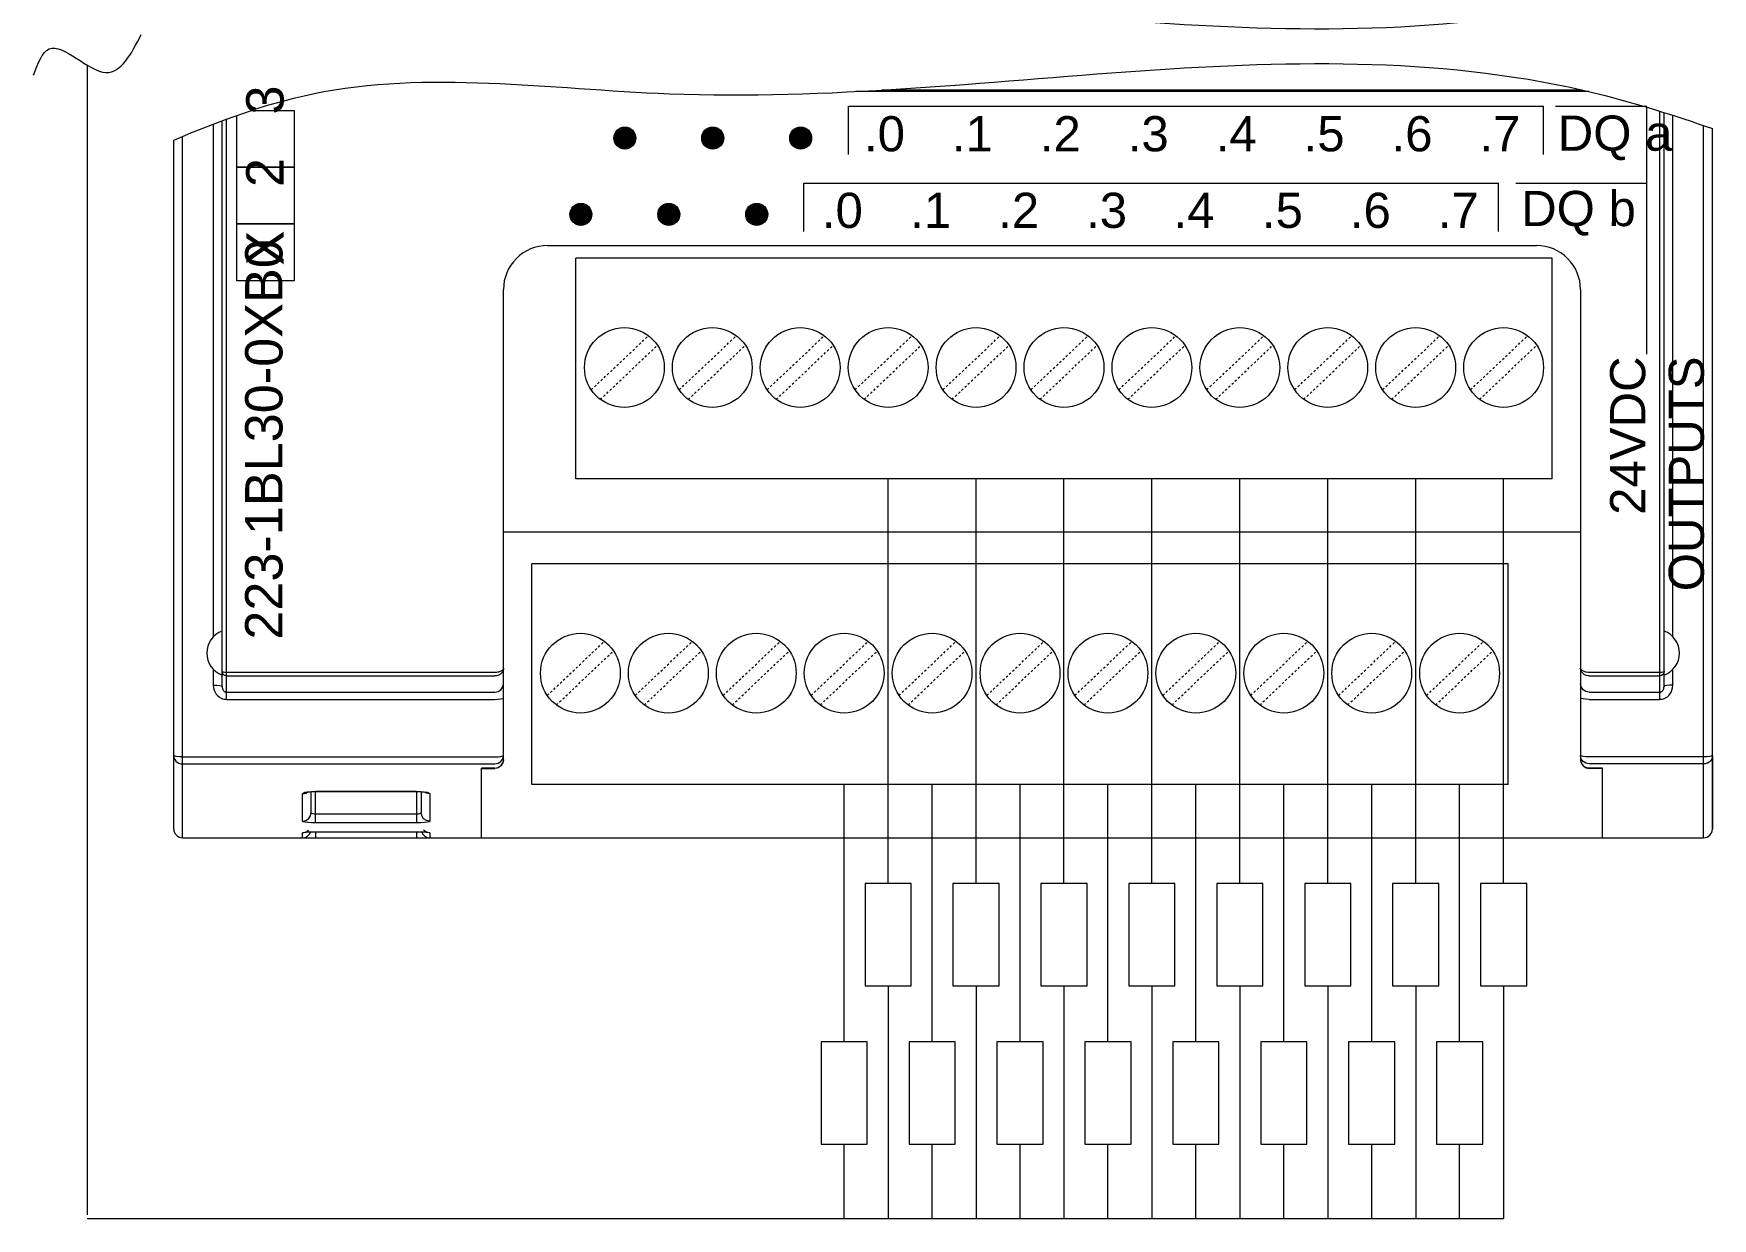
# Model space of a CAD drawing. Header units: inches. Extents: x 57 to 2760, y -193 to 2149.
# Drawn here: x 800 to 876.3, y 1370.9 to 1424.8 of the extents above; entities that cross this region are included whole.
import ezdxf

# ---------------------------------------------------------------- set-up
doc = ezdxf.new("R2010")
doc.units = ezdxf.units.IN
doc.header["$MEASUREMENT"] = 0
doc.linetypes.add('DOT', pattern=[0.2, 0.1, -0.1])
doc.layers.add('Wiring', color=7, linetype='Continuous')
doc.styles.get("Standard").update_dxf_attribs({"font": 'arial.ttf'})

msp = doc.modelspace()

# ---------------------------------------------------------------- linework, layer by layer
at = {"color": 7, "linetype": 'Continuous', "lineweight": 0}
for p, q in [((870.42533, 1422.22049), (838.54958, 1422.22049)), ((870.71503, 1422.1531), (837.3472, 1422.1531)), ((808.13549, 1420.67376), (808.13549, 1397.33185)), ((808.53549, 1395.09291), (808.53549, 1420.82448)), ((808.73549, 1394.5065), (808.73549, 1420.89816)), ((873.93549, 1394.5065), (873.93549, 1421.26233)), ((874.13549, 1395.09291), (874.13549, 1421.19967)), ((874.53549, 1397.33185), (874.53549, 1421.07228)), ((806.33549, 1388.60907), (806.33549, 1419.94956)), ((806.73549, 1388.20907), (806.73549, 1420.11598)), ((826.35943, 1420.01812), (826.87393, 1420.53262)), ((826.36196, 1420.06705), (826.825, 1420.53009)), ((826.36713, 1419.97941), (826.91264, 1420.52492)), ((826.37348, 1420.12498), (826.76707, 1420.51857)), ((826.37482, 1419.94071), (826.95134, 1420.51723)), ((826.38252, 1419.902), (826.99005, 1420.50953)), ((826.385, 1420.18291), (826.70914, 1420.50705)), ((826.39022, 1419.8633), (827.02875, 1420.50183)), ((826.40363, 1419.8303), (827.06175, 1420.48842)), ((826.41528, 1420.25959), (826.63246, 1420.47677)), ((826.42222, 1419.80248), (827.08957, 1420.46983)), ((826.4408, 1419.77467), (827.11738, 1420.45125)), ((826.45939, 1419.74685), (827.1452, 1420.43266)), ((826.47798, 1419.71903), (827.17302, 1420.41407)), ((826.49656, 1419.69122), (827.20083, 1420.39549)), ((826.52154, 1419.66979), (827.22226, 1420.37051)), ((826.54936, 1419.65121), (827.24084, 1420.34269)), ((826.57718, 1419.63262), (827.25943, 1420.31487)), ((826.605, 1419.61403), (827.27802, 1420.28705)), ((826.63281, 1419.59545), (827.2966, 1420.25924)), ((826.66063, 1419.57686), (827.31519, 1420.23142)), ((826.69783, 1419.56765), (827.3244, 1420.19422)), ((826.73653, 1419.55995), (827.3321, 1420.15552)), ((826.77524, 1419.55225), (827.3398, 1420.11681)), ((826.81394, 1419.54456), (827.34749, 1420.07811)), ((826.85265, 1419.53686), (827.35519, 1420.0394)), ((826.90899, 1419.5468), (827.34525, 1419.98306)), ((826.96692, 1419.55832), (827.33373, 1419.92513)), ((827.02485, 1419.56985), (827.3222, 1419.8672)), ((830.35943, 1420.01812), (830.87393, 1420.53262)), ((830.36196, 1420.06705), (830.825, 1420.53009)), ((830.36713, 1419.97941), (830.91264, 1420.52492)), ((830.37348, 1420.12498), (830.76707, 1420.51857)), ((830.37482, 1419.94071), (830.95134, 1420.51723)), ((830.38252, 1419.902), (830.99005, 1420.50953)), ((830.385, 1420.18291), (830.70914, 1420.50705)), ((830.39022, 1419.8633), (831.02875, 1420.50183)), ((830.40363, 1419.8303), (831.06175, 1420.48842)), ((830.41528, 1420.25959), (830.63246, 1420.47677)), ((830.42222, 1419.80248), (831.08957, 1420.46983)), ((830.4408, 1419.77467), (831.11738, 1420.45125)), ((830.45939, 1419.74685), (831.1452, 1420.43266)), ((830.47798, 1419.71903), (831.17302, 1420.41407)), ((830.49656, 1419.69122), (831.20083, 1420.39549)), ((830.52154, 1419.66979), (831.22226, 1420.37051)), ((830.54936, 1419.65121), (831.24084, 1420.34269)), ((830.57718, 1419.63262), (831.25943, 1420.31487)), ((830.605, 1419.61403), (831.27802, 1420.28705)), ((830.63281, 1419.59545), (831.2966, 1420.25924)), ((830.66063, 1419.57686), (831.31519, 1420.23142)), ((830.69783, 1419.56765), (831.3244, 1420.19422)), ((830.73653, 1419.55995), (831.3321, 1420.15552)), ((830.77524, 1419.55225), (831.3398, 1420.11681)), ((830.81394, 1419.54456), (831.34749, 1420.07811)), ((830.85265, 1419.53686), (831.35519, 1420.0394)), ((830.90899, 1419.5468), (831.34525, 1419.98306)), ((830.96692, 1419.55832), (831.33373, 1419.92513)), ((831.02485, 1419.56985), (831.3222, 1419.8672)), ((834.35943, 1420.01812), (834.87393, 1420.53262)), ((834.36196, 1420.06705), (834.825, 1420.53009)), ((834.36713, 1419.97941), (834.91264, 1420.52492)), ((834.37348, 1420.12498), (834.76707, 1420.51857)), ((834.37482, 1419.94071), (834.95134, 1420.51723)), ((834.38252, 1419.902), (834.99005, 1420.50953)), ((834.385, 1420.18291), (834.70914, 1420.50705)), ((834.39022, 1419.8633), (835.02875, 1420.50183)), ((834.40363, 1419.8303), (835.06175, 1420.48842)), ((834.41528, 1420.25959), (834.63246, 1420.47677)), ((834.42222, 1419.80248), (835.08957, 1420.46983)), ((834.4408, 1419.77467), (835.11738, 1420.45125)), ((834.45939, 1419.74685), (835.1452, 1420.43266)), ((834.47798, 1419.71903), (835.17302, 1420.41407)), ((834.49656, 1419.69122), (835.20083, 1420.39549)), ((834.52154, 1419.66979), (835.22226, 1420.37051)), ((834.54936, 1419.65121), (835.24084, 1420.34269)), ((834.57718, 1419.63262), (835.25943, 1420.31487)), ((834.605, 1419.61403), (835.27802, 1420.28705)), ((834.63281, 1419.59545), (835.2966, 1420.25924)), ((834.66063, 1419.57686), (835.31519, 1420.23142)), ((834.69783, 1419.56765), (835.3244, 1420.19422)), ((834.73653, 1419.55995), (835.3321, 1420.15552)), ((834.77524, 1419.55225), (835.3398, 1420.11681)), ((834.81394, 1419.54456), (835.34749, 1420.07811)), ((834.85265, 1419.53686), (835.35519, 1420.0394)), ((834.90899, 1419.5468), (835.34525, 1419.98306)), ((834.96692, 1419.55832), (835.33373, 1419.92513)), ((835.02485, 1419.56985), (835.3222, 1419.8672)), ((875.93549, 1388.20907), (875.93549, 1420.60749)), ((876.33549, 1388.60907), (876.33549, 1420.47019)), ((827.13313, 1419.63172), (827.26033, 1419.75892)), ((831.13313, 1419.63172), (831.26033, 1419.75892)), ((835.13313, 1419.63172), (835.26033, 1419.75892)), ((824.35943, 1416.54751), (824.87393, 1417.06201)), ((824.36196, 1416.59644), (824.825, 1417.05948)), ((824.36713, 1416.5088), (824.91264, 1417.05431)), ((824.37348, 1416.65437), (824.76707, 1417.04796)), ((824.37482, 1416.4701), (824.95134, 1417.04662)), ((824.38252, 1416.43139), (824.99005, 1417.03892)), ((824.385, 1416.7123), (824.70914, 1417.03644)), ((824.39022, 1416.39269), (825.02875, 1417.03122)), ((824.40363, 1416.35969), (825.06175, 1417.01781)), ((824.41528, 1416.78898), (824.63246, 1417.00616)), ((824.42222, 1416.33187), (825.08957, 1416.99922)), ((824.4408, 1416.30406), (825.11738, 1416.98064)), ((824.45939, 1416.27624), (825.1452, 1416.96205)), ((824.47798, 1416.24842), (825.17302, 1416.94346)), ((824.49656, 1416.22061), (825.20083, 1416.92488)), ((824.52154, 1416.19918), (825.22226, 1416.8999)), ((824.54936, 1416.1806), (825.24084, 1416.87208)), ((824.57718, 1416.16201), (825.25943, 1416.84426)), ((824.605, 1416.14342), (825.27802, 1416.81644)), ((828.35943, 1416.54751), (828.87393, 1417.06201)), ((828.36196, 1416.59644), (828.825, 1417.05948)), ((828.36713, 1416.5088), (828.91264, 1417.05431)), ((828.37348, 1416.65437), (828.76707, 1417.04796)), ((828.37482, 1416.4701), (828.95134, 1417.04662)), ((828.38252, 1416.43139), (828.99005, 1417.03892)), ((828.385, 1416.7123), (828.70914, 1417.03644)), ((828.39022, 1416.39269), (829.02875, 1417.03122)), ((828.40363, 1416.35969), (829.06175, 1417.01781)), ((828.41528, 1416.78898), (828.63246, 1417.00616)), ((828.42222, 1416.33187), (829.08957, 1416.99922)), ((828.4408, 1416.30406), (829.11738, 1416.98064)), ((828.45939, 1416.27624), (829.1452, 1416.96205)), ((828.47798, 1416.24842), (829.17302, 1416.94346)), ((828.49656, 1416.22061), (829.20083, 1416.92488)), ((828.52154, 1416.19918), (829.22226, 1416.8999)), ((828.54936, 1416.1806), (829.24084, 1416.87208)), ((828.57718, 1416.16201), (829.25943, 1416.84426)), ((828.605, 1416.14342), (829.27802, 1416.81644)), ((832.35943, 1416.54751), (832.87393, 1417.06201)), ((832.36196, 1416.59644), (832.825, 1417.05948)), ((832.36713, 1416.5088), (832.91264, 1417.05431)), ((832.37348, 1416.65437), (832.76707, 1417.04796)), ((832.37482, 1416.4701), (832.95134, 1417.04662)), ((832.38252, 1416.43139), (832.99005, 1417.03892)), ((832.385, 1416.7123), (832.70914, 1417.03644)), ((832.39022, 1416.39269), (833.02875, 1417.03122)), ((832.40363, 1416.35969), (833.06175, 1417.01781)), ((832.41528, 1416.78898), (832.63246, 1417.00616)), ((832.42222, 1416.33187), (833.08957, 1416.99922)), ((832.4408, 1416.30406), (833.11738, 1416.98064)), ((832.45939, 1416.27624), (833.1452, 1416.96205)), ((832.47798, 1416.24842), (833.17302, 1416.94346)), ((832.49656, 1416.22061), (833.20083, 1416.92488)), ((832.52154, 1416.19918), (833.22226, 1416.8999)), ((832.54936, 1416.1806), (833.24084, 1416.87208)), ((832.57718, 1416.16201), (833.25943, 1416.84426)), ((832.605, 1416.14342), (833.27802, 1416.81644)), ((824.63281, 1416.12484), (825.2966, 1416.78863)), ((824.66063, 1416.10625), (825.31519, 1416.76081)), ((824.69783, 1416.09704), (825.3244, 1416.72361)), ((824.73653, 1416.08934), (825.3321, 1416.68491)), ((824.77524, 1416.08165), (825.3398, 1416.6462)), ((824.81394, 1416.07395), (825.34749, 1416.6075)), ((824.85265, 1416.06625), (825.35519, 1416.56879)), ((824.90899, 1416.07619), (825.34525, 1416.51245)), ((824.96692, 1416.08771), (825.33373, 1416.45452)), ((825.02485, 1416.09924), (825.3222, 1416.39659)), ((825.13313, 1416.16111), (825.26033, 1416.28831)), ((828.63281, 1416.12484), (829.2966, 1416.78863)), ((828.66063, 1416.10625), (829.31519, 1416.76081)), ((828.69783, 1416.09704), (829.3244, 1416.72361)), ((828.73653, 1416.08934), (829.3321, 1416.68491)), ((828.77524, 1416.08165), (829.3398, 1416.6462)), ((828.81394, 1416.07395), (829.34749, 1416.6075)), ((828.85265, 1416.06625), (829.35519, 1416.56879)), ((828.90899, 1416.07619), (829.34525, 1416.51245)), ((828.96692, 1416.08771), (829.33373, 1416.45452)), ((829.02485, 1416.09924), (829.3222, 1416.39659)), ((829.13313, 1416.16111), (829.26033, 1416.28831)), ((832.63281, 1416.12484), (833.2966, 1416.78863)), ((832.66063, 1416.10625), (833.31519, 1416.76081)), ((832.69783, 1416.09704), (833.3244, 1416.72361)), ((832.73653, 1416.08934), (833.3321, 1416.68491)), ((832.77524, 1416.08165), (833.3398, 1416.6462)), ((832.81394, 1416.07395), (833.34749, 1416.6075)), ((832.85265, 1416.06625), (833.35519, 1416.56879)), ((832.90899, 1416.07619), (833.34525, 1416.51245)), ((832.96692, 1416.08771), (833.33373, 1416.45452)), ((833.02485, 1416.09924), (833.3222, 1416.39659)), ((833.13313, 1416.16111), (833.26033, 1416.28831)), ((823.33559, 1415.14707), (868.33549, 1415.14707)), ((869.04549, 1414.57107), (824.62549, 1414.57107)), ((824.62549, 1404.53907), (824.62549, 1414.57107)), ((869.04549, 1404.53907), (869.04549, 1414.57107)), ((821.33549, 1395.92407), (821.33549, 1413.14707)), ((821.33549, 1391.76271), (821.33549, 1413.14707)), ((870.33549, 1413.14707), (870.33549, 1391.76271)), ((869.04549, 1404.53907), (824.62549, 1404.53907)), ((870.33549, 1402.10434), (821.33549, 1402.10434)), ((867.04549, 1400.67107), (822.62549, 1400.67107)), ((822.62549, 1390.63907), (822.62549, 1400.67107)), ((867.04549, 1390.63907), (867.04549, 1400.67107)), ((808.13549, 1395.88629), (808.13549, 1395.15308)), ((808.73549, 1395.74624), (820.93549, 1395.74624)), ((808.73549, 1395.5734), (820.93549, 1395.5734)), ((870.73549, 1395.74624), (873.93549, 1395.74624)), ((870.73549, 1395.5734), (873.93549, 1395.5734)), ((874.53549, 1395.15308), (874.53549, 1395.88629)), ((808.73549, 1394.8314), (820.93549, 1394.8314)), ((870.73549, 1394.8314), (873.93549, 1394.8314)), ((808.73549, 1394.5065), (820.93549, 1394.5065)), ((870.73549, 1394.5065), (873.93549, 1394.5065)), ((806.73549, 1391.89065), (820.93549, 1391.89065)), ((821.30489, 1391.80905), (821.33549, 1391.95736)), ((870.3661, 1391.80905), (870.33549, 1391.95736)), ((875.93549, 1391.89065), (870.73549, 1391.89065)), ((876.33549, 1391.95736), (876.33549, 1388.60907)), ((806.73549, 1391.5708), (820.93549, 1391.5708)), ((820.93549, 1391.37538), (820.33549, 1391.37538)), ((820.33549, 1388.20907), (820.33549, 1391.37538)), ((820.33549, 1391.36271), (820.93549, 1391.36271)), ((821.0867, 1391.39239), (820.93549, 1391.36271)), ((820.93549, 1391.37538), (821.05113, 1391.39192)), ((821.05113, 1391.39192), (821.15838, 1391.44108)), ((821.15838, 1391.44108), (821.25151, 1391.52525)), ((870.58429, 1391.39239), (870.73549, 1391.36271)), ((875.93549, 1391.5708), (870.73549, 1391.5708)), ((871.33549, 1391.37538), (870.73549, 1391.37538)), ((871.33549, 1391.36271), (870.73549, 1391.36271)), ((871.33549, 1388.20907), (871.33549, 1391.37538)), ((812.18549, 1390.20497), (812.33857, 1390.23481)), ((812.18549, 1388.9621), (812.18549, 1390.20497)), ((812.33857, 1390.23481), (812.41677, 1390.28602)), ((812.58549, 1389.35908), (812.58549, 1390.31141)), ((812.60297, 1390.32312), (812.78549, 1390.32909)), ((812.78549, 1390.32909), (817.38549, 1390.32909)), ((812.78549, 1388.8896), (812.78549, 1390.32909)), ((812.78549, 1390.32061), (817.38549, 1390.32061)), ((817.38549, 1390.32909), (817.38549, 1388.8896)), ((817.58549, 1390.31142), (817.58549, 1389.35908)), ((817.83242, 1390.23481), (817.75397, 1390.28618)), ((817.98549, 1390.20497), (817.83242, 1390.23481)), ((817.98549, 1390.20497), (817.98549, 1388.9621)), ((867.04549, 1390.63907), (822.62549, 1390.63907)), ((817.38549, 1389.28688), (812.78548, 1389.28688)), ((817.38549, 1388.8896), (812.78549, 1388.8896)), ((806.73549, 1388.20907), (875.93549, 1388.20907)), ((812.18549, 1388.20907), (812.18549, 1388.44241)), ((812.73799, 1388.48422), (817.38549, 1388.48435)), ((812.78549, 1388.48546), (817.38549, 1388.48546)), ((812.78549, 1388.48546), (812.78549, 1388.20907)), ((817.38549, 1388.48546), (817.38549, 1388.20907)), ((817.98549, 1388.44241), (817.98549, 1388.20907))]:
    msp.add_line(p, q, dxfattribs=at)
at = {"lineweight": 0}
for p, q in [((837.03747, 1419.29705), (837.03747, 1421.49164)), ((837.03747, 1421.49164), (868.64483, 1421.49164)), ((868.64483, 1419.29705), (868.64483, 1421.49164)), ((873.34783, 1421.46624), (869.19507, 1421.46624)), ((873.34783, 1410.21459), (873.34783, 1421.46624)), ((835.00258, 1417.98418), (866.60994, 1417.98418)), ((835.00258, 1415.78959), (835.00258, 1417.98418)), ((866.60994, 1415.78959), (866.60994, 1417.98418)), ((873.34783, 1417.97115), (867.39553, 1417.97115))]:
    msp.add_line(p, q, dxfattribs=at)
at = {"linetype": 'DOT', "lineweight": 0}
for p, q in [((825.32964, 1408.58585), (827.92872, 1411.04789)), ((829.32964, 1408.58585), (831.92872, 1411.04789)), ((833.32964, 1408.58585), (835.92872, 1411.04789)), ((837.32964, 1408.58585), (839.92872, 1411.04789)), ((841.32964, 1408.58585), (843.92872, 1411.04789)), ((845.32964, 1408.58585), (847.92872, 1411.04789)), ((849.32964, 1408.58585), (851.92872, 1411.04789)), ((853.32964, 1408.58585), (855.92872, 1411.04789)), ((857.32964, 1408.58585), (859.92872, 1411.04789)), ((861.32964, 1408.58585), (863.92872, 1411.04789)), ((865.32964, 1408.58585), (867.92872, 1411.04789)), ((825.74227, 1408.15025), (828.34135, 1410.6123)), ((829.74227, 1408.15025), (832.34135, 1410.6123)), ((833.74227, 1408.15025), (836.34135, 1410.6123)), ((837.74227, 1408.15025), (840.34135, 1410.6123)), ((841.74227, 1408.15025), (844.34135, 1410.6123)), ((845.74227, 1408.15025), (848.34135, 1410.6123)), ((849.74227, 1408.15025), (852.34135, 1410.6123)), ((853.74227, 1408.15025), (856.34135, 1410.6123)), ((857.74227, 1408.15025), (860.34135, 1410.6123)), ((861.74227, 1408.15025), (864.34135, 1410.6123)), ((865.74227, 1408.15025), (868.34135, 1410.6123)), ((823.32964, 1394.68585), (825.92872, 1397.14789)), ((827.32964, 1394.68585), (829.92872, 1397.14789)), ((831.32964, 1394.68585), (833.92872, 1397.14789)), ((835.32964, 1394.68585), (837.92872, 1397.14789)), ((839.32964, 1394.68585), (841.92872, 1397.14789)), ((843.32964, 1394.68585), (845.92872, 1397.14789)), ((847.32964, 1394.68585), (849.92872, 1397.14789)), ((851.32964, 1394.68585), (853.92872, 1397.14789)), ((855.32964, 1394.68585), (857.92872, 1397.14789)), ((859.32964, 1394.68585), (861.92872, 1397.14789)), ((863.32964, 1394.68585), (865.92872, 1397.14789)), ((823.74227, 1394.25025), (826.34135, 1396.7123)), ((827.74227, 1394.25025), (830.34135, 1396.7123)), ((831.74227, 1394.25025), (834.34135, 1396.7123)), ((835.74227, 1394.25025), (838.34135, 1396.7123)), ((839.74227, 1394.25025), (842.34135, 1396.7123)), ((843.74227, 1394.25025), (846.34135, 1396.7123)), ((847.74227, 1394.25025), (850.34135, 1396.7123)), ((851.74227, 1394.25025), (854.34135, 1396.7123)), ((855.74227, 1394.25025), (858.34135, 1396.7123)), ((859.74227, 1394.25025), (862.34135, 1396.7123)), ((863.74227, 1394.25025), (866.34135, 1396.7123))]:
    msp.add_line(p, q, dxfattribs=at)
at = {"lineweight": 0}
msp.add_lwpolyline([(809.8893, 1421.29882), (811.81385, 1421.29882), (811.81385, 1418.71539), (809.20869, 1418.71539), (809.20869, 1421.06772)], dxfattribs=at)
for points in [[(809.20869, 1416.13196), (809.20869, 1418.71539), (811.81385, 1418.71539), (811.81385, 1416.13196)], [(809.20869, 1413.54853), (809.20869, 1416.13196), (811.81385, 1416.13196), (811.81385, 1413.54853)]]:
    msp.add_lwpolyline(points, close=True, dxfattribs=at)
at = {"color": 7, "linetype": 'Continuous', "lineweight": 0}
for points in [[(808.53549, 1395.76658), (808.55082, 1395.75877), (808.595, 1395.7521), (808.65992, 1395.74775), (808.73549, 1395.74624)], [(808.73549, 1395.5734), (808.65992, 1395.58772), (808.595, 1395.62909), (808.55082, 1395.6924), (808.53549, 1395.76658)], [(821.33549, 1395.92415), (821.33174, 1395.87616), (821.32221, 1395.83446), (821.30727, 1395.79468), (821.2867, 1395.75623), (821.26091, 1395.72016), (821.23066, 1395.6874), (821.19691, 1395.65865), (821.15952, 1395.63356), (821.11828, 1395.61215), (821.07415, 1395.59514), (821.02835, 1395.58298), (820.98214, 1395.57579), (820.93549, 1395.5734)], [(820.93549, 1395.74624), (820.98214, 1395.74745), (821.02836, 1395.7511), (821.07415, 1395.75727), (821.11829, 1395.7659), (821.15952, 1395.77676), (821.19691, 1395.78949), (821.23066, 1395.80407), (821.26091, 1395.82068), (821.2867, 1395.83898), (821.30727, 1395.85848), (821.32221, 1395.87864), (821.33174, 1395.89979), (821.33549, 1395.92407)], [(870.73548, 1395.5734), (870.67057, 1395.57804), (870.61313, 1395.59021), (870.56297, 1395.60769), (870.51956, 1395.62888), (870.48213, 1395.65272), (870.44976, 1395.67867), (870.42138, 1395.70696), (870.39639, 1395.73809), (870.37514, 1395.77185), (870.35818, 1395.80765), (870.34585, 1395.84481), (870.33825, 1395.88297), (870.33549, 1395.92413)], [(870.33549, 1395.9241), (870.33825, 1395.90324), (870.34585, 1395.88389), (870.35818, 1395.86505), (870.37514, 1395.8469), (870.39638, 1395.82978), (870.42137, 1395.81399), (870.44974, 1395.79965), (870.4821, 1395.78649), (870.51953, 1395.7744), (870.56292, 1395.76365), (870.61307, 1395.75478), (870.67051, 1395.7486), (870.7354, 1395.74624)], [(873.93549, 1395.74624), (874.01228, 1395.7478), (874.07755, 1395.75226), (874.12063, 1395.75888), (874.13549, 1395.76658)], [(874.13549, 1395.76658), (874.12027, 1395.69265), (874.07692, 1395.62998), (874.01203, 1395.5881), (873.93549, 1395.5734)], [(808.13549, 1395.15308), (808.28857, 1395.1485), (808.41834, 1395.13545), (808.50505, 1395.11593), (808.53549, 1395.09291)], [(808.13549, 1395.15308), (808.1466, 1395.02927), (808.1755, 1394.92102), (808.21689, 1394.82799), (808.2669, 1394.74934), (808.32213, 1394.68449), (808.37952, 1394.63264), (808.43706, 1394.59219), (808.49432, 1394.56106), (808.55206, 1394.53747), (808.61145, 1394.52048), (808.67278, 1394.51005), (808.73549, 1394.5065)], [(808.53549, 1395.09291), (808.5392, 1395.04285), (808.54883, 1394.99909), (808.56263, 1394.96147), (808.5793, 1394.92966), (808.59771, 1394.90342), (808.61684, 1394.88245), (808.63602, 1394.86608), (808.65511, 1394.85348), (808.67435, 1394.84394), (808.69415, 1394.83706), (808.71459, 1394.83284), (808.73549, 1394.8314)], [(820.93549, 1394.8314), (821.08857, 1394.86082), (821.21834, 1394.94457), (821.30505, 1395.06992), (821.33549, 1395.21778)], [(870.73549, 1394.8314), (870.58242, 1394.86082), (870.45265, 1394.94457), (870.36594, 1395.06992), (870.33549, 1395.21778)], [(873.93549, 1394.5065), (873.99048, 1394.50922), (874.04685, 1394.51774), (874.10482, 1394.53279), (874.16434, 1394.5554), (874.22506, 1394.58682), (874.28611, 1394.62843), (874.34594, 1394.68152), (874.40261, 1394.74735), (874.45353, 1394.82693), (874.49543, 1394.92083), (874.52445, 1395.02961), (874.53549, 1395.15308)], [(873.93549, 1394.8314), (873.95383, 1394.83251), (873.97262, 1394.83595), (873.99194, 1394.84205), (874.01178, 1394.8512), (874.03202, 1394.86391), (874.05237, 1394.88074), (874.07231, 1394.90222), (874.09119, 1394.92885), (874.10816, 1394.96103), (874.12213, 1394.999), (874.13181, 1395.04298), (874.13549, 1395.09291)], [(874.53549, 1395.15308), (874.38242, 1395.1485), (874.25265, 1395.13545), (874.16594, 1395.11593), (874.13549, 1395.09291)], [(820.93549, 1394.5065), (821.08857, 1394.51118), (821.21834, 1394.5245), (821.30505, 1394.54445), (821.33549, 1394.56797)], [(870.73549, 1394.5065), (870.58242, 1394.51118), (870.45265, 1394.5245), (870.36594, 1394.54445), (870.33549, 1394.56797)], [(806.73549, 1391.89065), (806.58215, 1391.89575), (806.45224, 1391.91026), (806.36561, 1391.93196), (806.33549, 1391.95736)], [(806.33549, 1391.95736), (806.34069, 1391.89528), (806.35778, 1391.83014), (806.38868, 1391.76477), (806.43456, 1391.7027), (806.49526, 1391.64828), (806.5685, 1391.6061), (806.65028, 1391.57967), (806.73549, 1391.5708)], [(820.93549, 1391.89065), (821.0876, 1391.89566), (821.21783, 1391.9101), (821.30489, 1391.93176), (821.33549, 1391.95736)], [(820.93549, 1391.5708), (821.0876, 1391.59984), (821.21783, 1391.68353), (821.30489, 1391.80905)], [(821.33549, 1391.76271), (821.3061, 1391.6122), (821.21905, 1391.48058), (821.0867, 1391.39239)], [(821.25151, 1391.52525), (821.31435, 1391.63846), (821.33549, 1391.76271)], [(870.73549, 1391.89065), (870.58339, 1391.89566), (870.45316, 1391.9101), (870.3661, 1391.93176), (870.33549, 1391.95736)], [(870.73549, 1391.37538), (870.61986, 1391.39192), (870.51261, 1391.44108), (870.41948, 1391.52525), (870.35664, 1391.63846), (870.33549, 1391.76271)], [(870.33549, 1391.76271), (870.36489, 1391.6122), (870.45194, 1391.48058), (870.58429, 1391.39239)], [(870.73549, 1391.5708), (870.58339, 1391.59984), (870.45316, 1391.68353), (870.3661, 1391.80905)], [(876.33549, 1391.95736), (876.33101, 1391.89967), (876.31582, 1391.8376), (876.28746, 1391.7737), (876.24405, 1391.71136), (876.18461, 1391.65491), (876.11041, 1391.60972), (876.02544, 1391.58071), (875.93549, 1391.5708)], [(876.33549, 1391.95736), (876.30538, 1391.93196), (876.21875, 1391.91026), (876.08884, 1391.89575), (875.93549, 1391.89065)], [(812.18549, 1390.20497), (812.21598, 1390.2436), (812.30315, 1390.27832), (812.43699, 1390.30571), (812.60297, 1390.32312)], [(812.41418, 1390.28823), (812.40374, 1390.28305), (812.4071, 1390.28376), (812.45212, 1390.29428), (812.53027, 1390.30633), (812.6343, 1390.31589), (812.75658, 1390.32047), (812.78549, 1390.32065)], [(817.38549, 1390.32909), (817.56882, 1390.32307), (817.73477, 1390.3056)], [(817.38549, 1390.32062), (817.52135, 1390.31683), (817.62861, 1390.30777), (817.71099, 1390.29576), (817.76071, 1390.28468), (817.77008, 1390.2818)], [(817.73477, 1390.3056), (817.86836, 1390.27817), (817.95529, 1390.24343), (817.98549, 1390.20497)], [(812.18549, 1388.9621), (812.33857, 1388.99232), (812.46834, 1389.07837), (812.55505, 1389.20717), (812.58549, 1389.35909)], [(812.78548, 1389.28688), (812.72394, 1389.29031), (812.66841, 1389.30028), (812.62405, 1389.31603), (812.5954, 1389.33625), (812.58549, 1389.35908)], [(817.58549, 1389.35908), (817.57553, 1389.33616), (817.54684, 1389.31596), (817.50244, 1389.30022), (817.44687, 1389.29028), (817.38549, 1389.28688)], [(817.98549, 1388.9621), (817.83242, 1388.99232), (817.70265, 1389.07837), (817.61594, 1389.20717), (817.58549, 1389.35909)], [(812.78549, 1388.8896), (812.60052, 1388.89305), (812.43401, 1388.90306), (812.30107, 1388.91888), (812.21522, 1388.93917), (812.18549, 1388.9621)], [(812.18549, 1388.44241), (812.33857, 1388.47278), (812.46834, 1388.55929)], [(817.98549, 1388.9621), (817.95548, 1388.93907), (817.86938, 1388.91879), (817.73621, 1388.903), (817.56962, 1388.89302), (817.38549, 1388.8896)], [(817.98549, 1388.44241), (817.83242, 1388.47278), (817.70265, 1388.55929)], [(812.18549, 1388.44241), (812.21534, 1388.45542), (812.30112, 1388.46737), (812.43414, 1388.47702)], [(812.29763, 1388.46302), (812.29909, 1388.46326), (812.31911, 1388.466), (812.35712, 1388.46983), (812.41116, 1388.47393), (812.47757, 1388.47765), (812.55547, 1388.48076), (812.6428, 1388.48302), (812.73799, 1388.48422)], [(812.43414, 1388.47702), (812.60093, 1388.48329), (812.78549, 1388.48546)], [(817.38549, 1388.48546), (817.57092, 1388.48327), (817.73763, 1388.47698)], [(817.38549, 1388.48436), (817.46904, 1388.48391), (817.57955, 1388.48183), (817.67685, 1388.47842), (817.75757, 1388.47406), (817.81953, 1388.46935), (817.85963, 1388.46503), (817.87048, 1388.4635)], [(817.73763, 1388.47698), (817.87043, 1388.46731), (817.95594, 1388.45536), (817.98549, 1388.44241)]]:
    msp.add_lwpolyline(points, dxfattribs=at)
for centre, radius in [((826.85583, 1420.03622), 0.5), ((830.85583, 1420.03622), 0.5), ((834.85583, 1420.03622), 0.5), ((824.85583, 1416.56562), 0.5), ((828.85583, 1416.56562), 0.5), ((832.85583, 1416.56562), 0.5), ((826.83549, 1409.59907), 1.815), ((830.83549, 1409.59907), 1.815), ((834.83549, 1409.59907), 1.815), ((838.83549, 1409.59907), 1.815), ((842.83549, 1409.59907), 1.815), ((846.83549, 1409.59907), 1.815), ((850.83549, 1409.59907), 1.815), ((854.83549, 1409.59907), 1.815), ((858.83549, 1409.59907), 1.815), ((862.83549, 1409.59907), 1.815), ((866.83549, 1409.59907), 1.815), ((824.83549, 1395.69907), 1.815), ((828.83549, 1395.69907), 1.815), ((832.83549, 1395.69907), 1.815), ((836.83549, 1395.69907), 1.815), ((840.83549, 1395.69907), 1.815), ((844.83549, 1395.69907), 1.815), ((848.83549, 1395.69907), 1.815), ((852.83549, 1395.69907), 1.815), ((856.83549, 1395.69907), 1.815), ((860.83549, 1395.69907), 1.815), ((864.83549, 1395.69907), 1.815)]:
    msp.add_circle(centre, radius, dxfattribs=at)
for centre, radius, start, end in [((823.33549, 1413.14707), 2, 89.9973326, 180), ((868.33549, 1413.14707), 2, 359.9973232, 90), ((808.89978, 1396.60907), 1.06429, 110.0159596, 249.9840404), ((873.77121, 1396.60907), 1.06429, 290.0159596, 69.9840404), ((806.73549, 1388.60907), 0.4, 180, 270), ((875.93549, 1388.60907), 0.4, 270, 0), ((812.18549, 1388.60907), 0.4, 270, 341.1562137), ((812.18549, 1388.60907), 0.4, 270, 341.1562137), ((817.98549, 1388.60907), 0.4, 198.8654068, 270), ((817.98549, 1388.60907), 0.4, 198.8654067, 270)]:
    msp.add_arc(centre, radius, start, end, dxfattribs=at)
at = {"lineweight": 0}
for points in [[(806.33549, 1428.4854), (808.4197, 1427.61164), (815.59574, 1424.93955), (837.7178, 1428.43621), (859.46893, 1422.52993), (874.60873, 1427.36847), (876.33549, 1427.96477)], [(806.33549, 1419.94956), (808.4197, 1420.82332), (815.59574, 1423.49541), (837.7178, 1419.99875), (859.46893, 1425.90503), (874.60873, 1421.06649), (876.33549, 1420.47019)]]:
    msp.add_open_spline(points, degree=3, knots=[2.56503403, 2.56503403, 2.56503403, 2.56503403, 9.26735541, 25.48418798, 67.72972122, 73.18630874, 73.18630874, 73.18630874, 73.18630874], dxfattribs=at)
at = {"layer": 'Wiring', "lineweight": 15}
for p, q in [((802.38863, 1423.35997), (802.38863, 1371.05312)), ((838.83549, 1386.13421), (838.83549, 1404.53682)), ((842.83549, 1386.13421), (842.83549, 1404.53682)), ((846.83549, 1386.13421), (846.83549, 1404.53682)), ((850.83549, 1386.13421), (850.83549, 1404.53682)), ((854.83549, 1386.13421), (854.83549, 1404.53682)), ((858.83549, 1386.13421), (858.83549, 1404.53682)), ((862.83549, 1386.13421), (862.83549, 1404.53682)), ((866.83549, 1386.13421), (866.83549, 1404.53682)), ((836.83549, 1378.93203), (836.83549, 1390.63682)), ((840.83549, 1378.93203), (840.83549, 1390.63682)), ((844.83549, 1378.93203), (844.83549, 1390.63682)), ((848.83549, 1378.93203), (848.83549, 1390.63682)), ((852.83549, 1378.93203), (852.83549, 1390.63682)), ((856.83549, 1378.93203), (856.83549, 1390.63682)), ((860.83549, 1378.93203), (860.83549, 1390.63682)), ((864.83549, 1378.93203), (864.83549, 1390.63682)), ((838.83549, 1381.47696), (838.83549, 1370.89706)), ((842.83549, 1381.47696), (842.83549, 1370.89706)), ((846.83549, 1381.47696), (846.83549, 1370.89706)), ((850.83549, 1381.47696), (850.83549, 1370.89706)), ((854.83549, 1381.47696), (854.83549, 1370.89706)), ((858.83549, 1381.47696), (858.83549, 1370.89706)), ((862.83549, 1381.47696), (862.83549, 1370.89706)), ((866.83549, 1381.47696), (866.83549, 1370.89706)), ((836.83549, 1370.89706), (836.83549, 1374.27477)), ((840.83549, 1370.89706), (840.83549, 1374.27477)), ((844.83549, 1370.89706), (844.83549, 1374.27477)), ((848.83549, 1370.89706), (848.83549, 1374.27477)), ((852.83549, 1370.89706), (852.83549, 1374.27477)), ((856.83549, 1370.89706), (856.83549, 1374.27477)), ((860.83549, 1370.89706), (860.83549, 1374.27477)), ((864.83549, 1370.89706), (864.83549, 1374.27477)), ((802.38863, 1370.89706), (866.83549, 1370.89706))]:
    msp.add_line(p, q, dxfattribs=at)
for points in [[(837.78553, 1381.47696), (839.88546, 1381.47696), (839.88546, 1386.13421), (837.78553, 1386.13421)], [(841.78553, 1381.47696), (843.88546, 1381.47696), (843.88546, 1386.13421), (841.78553, 1386.13421)], [(845.78553, 1381.47696), (847.88546, 1381.47696), (847.88546, 1386.13421), (845.78553, 1386.13421)], [(849.78553, 1381.47696), (851.88546, 1381.47696), (851.88546, 1386.13421), (849.78553, 1386.13421)], [(853.78553, 1381.47696), (855.88546, 1381.47696), (855.88546, 1386.13421), (853.78553, 1386.13421)], [(857.78553, 1381.47696), (859.88546, 1381.47696), (859.88546, 1386.13421), (857.78553, 1386.13421)], [(861.78553, 1381.47696), (863.88546, 1381.47696), (863.88546, 1386.13421), (861.78553, 1386.13421)], [(865.78553, 1381.47696), (867.88546, 1381.47696), (867.88546, 1386.13421), (865.78553, 1386.13421)], [(835.78553, 1374.27477), (837.88546, 1374.27477), (837.88546, 1378.93203), (835.78553, 1378.93203)], [(839.78553, 1374.27477), (841.88546, 1374.27477), (841.88546, 1378.93203), (839.78553, 1378.93203)], [(843.78553, 1374.27477), (845.88546, 1374.27477), (845.88546, 1378.93203), (843.78553, 1378.93203)], [(847.78553, 1374.27477), (849.88546, 1374.27477), (849.88546, 1378.93203), (847.78553, 1378.93203)], [(851.78553, 1374.27477), (853.88546, 1374.27477), (853.88546, 1378.93203), (851.78553, 1378.93203)], [(855.78553, 1374.27477), (857.88546, 1374.27477), (857.88546, 1378.93203), (855.78553, 1378.93203)], [(859.78553, 1374.27477), (861.88546, 1374.27477), (861.88546, 1378.93203), (859.78553, 1378.93203)], [(863.78553, 1374.27477), (865.88546, 1374.27477), (865.88546, 1378.93203), (863.78553, 1378.93203)]]:
    msp.add_lwpolyline(points, close=True, dxfattribs=at)
msp.add_spline([(799.95774, 1422.89508), (800.66671, 1424.0968), (803.25602, 1423.01833), (804.85893, 1424.74387)], degree=3, dxfattribs=at)

# ---------------------------------------------------------------- texts
at = {"lineweight": 0, "rotation": 90}
for s, insert, char_height, width, attachment_point in [('X   2   3', (809.63, 1414.24441), 1.7, 12.5784889, 1), ('{\\fArial|b0|i0|c0|p32;223-1BL30-0XB0}', (809.58133, 1397.22167), 1.7, 24.8996336, 1), ('24VDC OUTPUTS', (871.67928, 1410.10206), 1.6, 14.3018667, 3)]:
    msp.add_mtext(s, dxfattribs=dict(at, insert=insert, char_height=char_height, width=width, attachment_point=attachment_point))
at = {"lineweight": 0, "char_height": 1.6, "width": 5.3067617}
for s, insert, attachment_point in [('.0', (838.66936, 1421.0342), 2), ('.1', (842.66936, 1421.0342), 2), ('.2', (846.66936, 1421.0342), 2), ('.3', (850.66936, 1421.0342), 2), ('.4', (854.66936, 1421.0342), 2), ('.5', (858.66936, 1421.0342), 2), ('.6', (862.66936, 1421.0342), 2), ('.7', (866.66936, 1421.0342), 2), ('DQ a', (869.29992, 1420.04303), 4), ('.0', (836.75388, 1417.54889), 2), ('.2', (844.77308, 1417.5511), 2), ('.3', (848.77308, 1417.5511), 2), ('.6', (860.77308, 1417.5511), 2), ('DQ b', (867.63557, 1416.61444), 4), ('.1', (840.77308, 1417.5511), 2), ('.4', (852.75388, 1417.54889), 2), ('.5', (856.77308, 1417.5511), 2), ('.7', (864.77308, 1417.5511), 2)]:
    msp.add_mtext(s, dxfattribs=dict(at, insert=insert, attachment_point=attachment_point))

doc.saveas('drawing.dxf')
